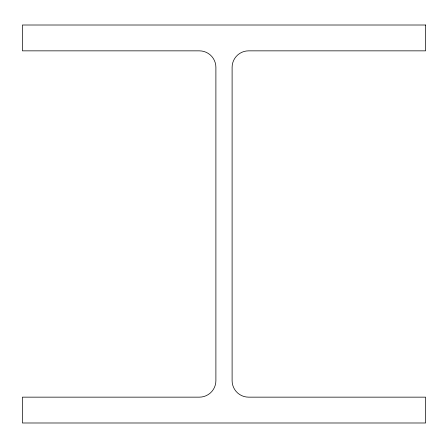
<?xml version="1.0" encoding="UTF-8"?>
<svg xmlns="http://www.w3.org/2000/svg" width="448" height="448" viewBox="0 0 448 448"><rect width="100%" height="100%" fill="white"/><g stroke="black" fill="none" stroke-linecap="round" stroke-linejoin="round"><path stroke-width="0.67" d="M425.6 25.01L22.4 25.01L22.4 50.848L199.399 50.848A16.492 16.492 0 0 1 215.891 67.34L215.891 380.66A16.492 16.492 0 0 1 199.399 397.152L22.4 397.152L22.4 422.99L425.6 422.99L425.6 397.152L248.601 397.152A16.492 16.492 0 0 1 232.109 380.66L232.109 67.34A16.492 16.492 0 0 1 248.601 50.848L425.6 50.848L425.6 25.01"/></g></svg>
